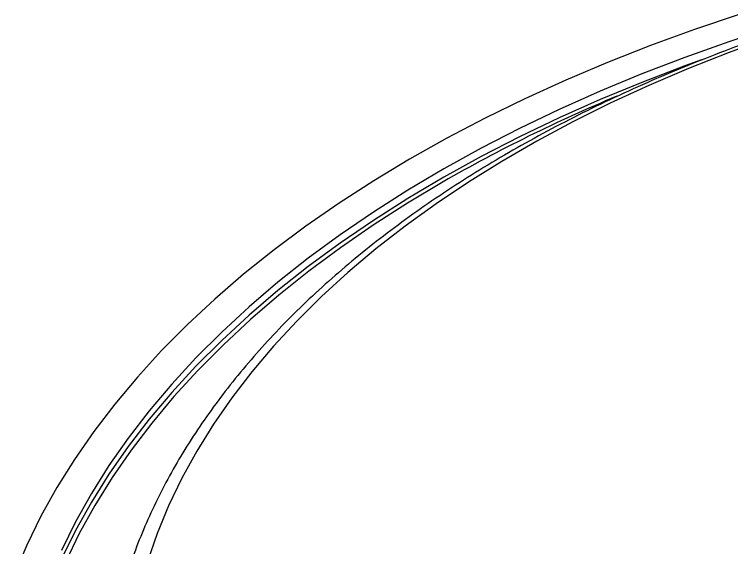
# Model space of a CAD drawing. Header units: millimetres. Extents: x 0 to 6631, y 0 to 4689.
# Drawn here: x 4218.6 to 4357.8, y 3885 to 3988.5 of the extents above; entities that cross this region are included whole.
import ezdxf

# ---------------------------------------------------------------- set-up
doc = ezdxf.new("R2010")
doc.units = ezdxf.units.MM
doc.header["$LTSCALE"] = 13
doc.layers.add('几何体', color=7, linetype='Continuous')

msp = doc.modelspace()

# ---------------------------------------------------------------- linework, layer by layer
at = {"layer": '几何体', "flags": 128}
for points in [[(4359.26, 3988.45), (4350.56, 3985.52), (4342.03, 3982.41), (4333.7, 3979.14), (4325.58, 3975.69), (4317.66, 3972.09), (4309.97, 3968.33), (4302.51, 3964.42), (4295.29, 3960.36), (4288.32, 3956.16), (4281.6, 3951.82), (4275.15, 3947.35), (4268.98, 3942.75), (4263.08, 3938.03), (4257.48, 3933.2), (4252.17, 3928.25), (4247.16, 3923.2), (4242.45, 3918.06), (4238.07, 3912.82), (4233.99, 3907.5), (4230.25, 3902.1), (4226.83, 3896.62), (4223.74, 3891.08), (4220.99, 3885.49), (4218.58, 3879.84)], [(4365.93, 3985.96), (4357.23, 3983.11), (4348.71, 3980.09), (4340.38, 3976.9), (4332.25, 3973.54), (4324.33, 3970.01), (4316.64, 3966.32), (4309.17, 3962.48), (4301.95, 3958.49), (4294.97, 3954.36), (4288.25, 3950.08), (4281.8, 3945.67), (4275.63, 3941.13), (4269.73, 3936.47), (4264.13, 3931.69), (4258.82, 3926.8), (4253.81, 3921.8), (4249.12, 3916.7), (4244.73, 3911.52), (4240.67, 3906.24), (4236.94, 3900.89), (4233.54, 3895.46), (4230.47, 3889.96), (4227.74, 3884.41)], [(4365.38, 3984.03), (4357.3, 3981.07), (4349.4, 3977.95), (4341.71, 3974.65), (4334.24, 3971.2), (4326.99, 3967.59), (4319.98, 3963.82), (4313.21, 3959.92), (4306.69, 3955.87), (4300.43, 3951.68), (4294.45, 3947.37), (4288.74, 3942.93), (4283.32, 3938.37), (4278.2, 3933.7), (4273.37, 3928.93), (4268.85, 3924.06), (4264.65, 3919.09), (4260.76, 3914.04), (4257.2, 3908.91), (4253.97, 3903.71), (4251.07, 3898.44), (4248.5, 3893.11), (4246.28, 3887.74), (4244.4, 3882.32)], [(4351.95, 3979.64), (4348.71, 3978.46), (4340.38, 3975.26), (4332.25, 3971.9), (4324.33, 3968.38), (4316.64, 3964.69), (4309.17, 3960.85), (4301.95, 3956.86), (4294.97, 3952.72), (4288.25, 3948.45), (4281.8, 3944.04), (4275.63, 3939.5), (4269.73, 3934.84), (4264.13, 3930.06), (4258.82, 3925.16), (4253.81, 3920.17), (4249.12, 3915.07), (4244.73, 3909.88), (4240.67, 3904.61), (4236.94, 3899.25), (4233.54, 3893.82), (4230.47, 3888.33), (4227.74, 3882.78)], [(4301.78, 3955.95), (4294.88, 3951.82), (4288.23, 3947.56), (4281.85, 3943.16), (4275.75, 3938.63), (4269.92, 3933.99), (4264.38, 3929.22), (4259.14, 3924.35), (4254.2, 3919.38), (4249.56, 3914.3), (4245.24, 3909.14), (4241.23, 3903.89), (4237.55, 3898.56), (4234.2, 3893.16), (4231.18, 3887.7), (4228.5, 3882.17)]]:
    msp.add_lwpolyline(points, dxfattribs=at)
at = {"layer": '几何体'}
msp.add_arc((4449.86, 3697.95), 297.47, 112.6085, 119.8551, dxfattribs=at)
msp.add_open_spline([(4375.67, 3987.97), (4375.49, 3987.92), (4372.59, 3987.05), (4367.12, 3985.21), (4359.28, 3982.44), (4351.62, 3979.5), (4344.12, 3976.41), (4336.82, 3973.17), (4329.71, 3969.78), (4322.8, 3966.24), (4316.1, 3962.56), (4309.62, 3958.75), (4303.37, 3954.8), (4297.36, 3950.73), (4291.58, 3946.53), (4286.05, 3942.22), (4280.79, 3937.78), (4275.78, 3933.25), (4271.05, 3928.6), (4266.59, 3923.86), (4262.42, 3919.03), (4258.53, 3914.11), (4254.94, 3909.12), (4251.64, 3904.05), (4248.65, 3898.91), (4245.97, 3893.72), (4243.59, 3888.48), (4241.53, 3883.19), (4239.78, 3877.87), (4238.35, 3872.52), (4237.23, 3867.15), (4236.46, 3862.1), (4236.2, 3858.84), (4236.09, 3857.38)], degree=3, knots=[0, 0, 0, 0, 0.002225, 0.035827, 0.069436, 0.103052, 0.136676, 0.170307, 0.203946, 0.237592, 0.271244, 0.304901, 0.338563, 0.372227, 0.40589, 0.439551, 0.473204, 0.506846, 0.540471, 0.574074, 0.60765, 0.641189, 0.674687, 0.708134, 0.741525, 0.774853, 0.808113, 0.841304, 0.874424, 0.907475, 0.940464, 0.973398, 1, 1, 1, 1], dxfattribs=at)

doc.saveas('drawing.dxf')
